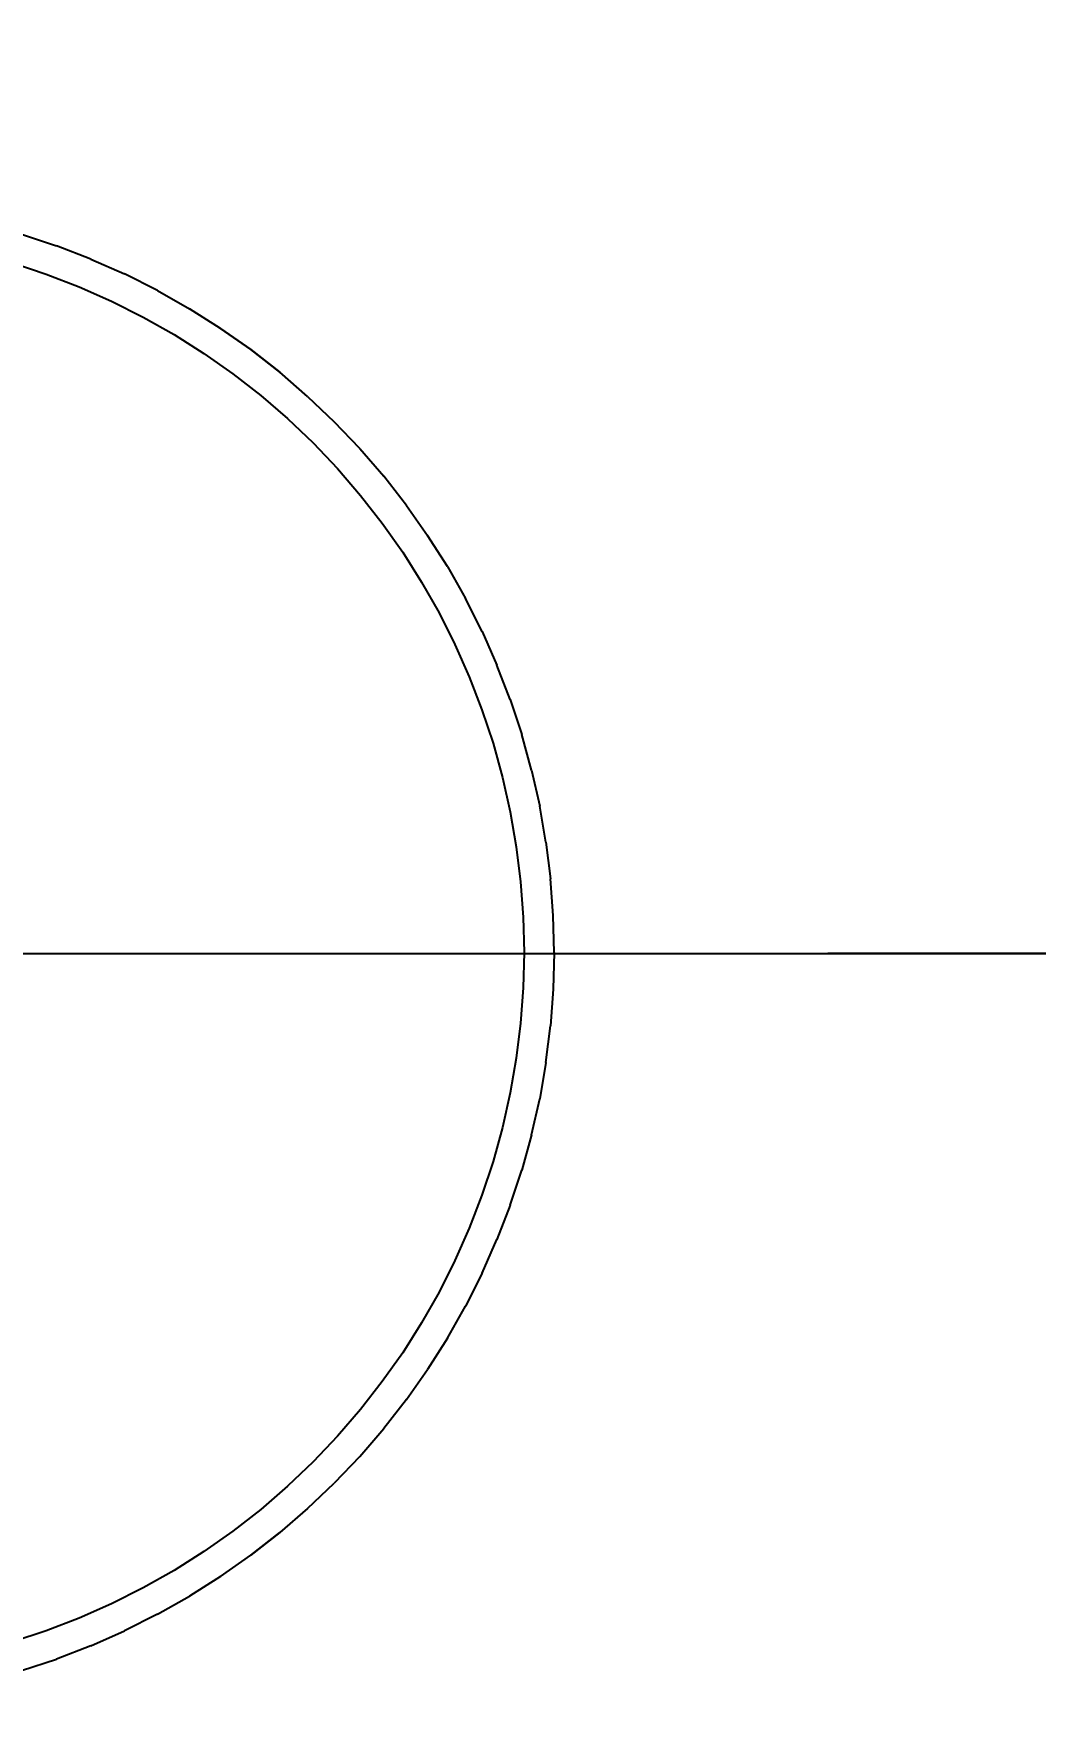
# Model space of a CAD drawing. Extents: x 11992 to 29481, y -6727 to 6811.
# Drawn here: x 12898 to 12964.7, y -169.1 to -56.2 of the extents above; entities that cross this region are included whole.
import ezdxf

# ---------------------------------------------------------------- set-up
doc = ezdxf.new("R2010")
doc.units = 0
doc.header["$MEASUREMENT"] = 0
doc.linetypes.add('DOTE', pattern=[2.4200000000000004, 2, -0.2, 0.02, -0.2])
doc.layers.get('0').update_dxf_attribs({"color": 8, "linetype": 'CONTINUOUS'})
for name, color, linetype in [('zoylight 2射灯', 1, 'CONTINUOUS'), ('zoylight 4标注', 9, 'CONTINUOUS'), ('zoylight 5回路', 4, 'CONTINUOUS')]:
    doc.layers.add(name, color=color, linetype=linetype)

# ---------------------------------------------------------------- blocks, each defined once
blk = doc.blocks.new('嵌入式射灯55')
at = {"layer": 'zoylight 2射灯'}
h = blk.add_hatch(color=256, dxfattribs=at)
h.dxf.hatch_style = 1
h.paths.add_polyline_path([(0, 0), (0, 27.5, 0.4142135623730951), (-27.5, 0)])
h.paths.add_polyline_path([(0, -27.5, 0.414213562373095), (27.5, 0), (0, 0)])
for p, q in [((0, -48.125), (0, 48.125)), ((48.125, 0), (-48.125, 0))]:
    blk.add_line(p, q, dxfattribs=at)
blk.add_circle((0, 0), 27.5, dxfattribs=at)

msp = doc.modelspace()

# ---------------------------------------------------------------- linework, layer by layer
for p, q in [((12897.14226268864, -69.55793635281475, -1746.427933335957), (12899.47209049628, -70.32779042474164, -1746.427933335957)), ((12897.14226268864, -69.55793635281475, -1731.427938288495), (12899.47209049628, -70.32779042474164, -1731.427938288495)), ((12901.76186395766, -71.21101260171713, -1746.427933335957), (12899.47209049628, -70.32779042474164, -1746.427933335957)), ((12901.76186395766, -71.21101260171713, -1731.427938288495), (12899.47209049628, -70.32779042474164, -1731.427938288495)), ((12899.47209049628, -70.32779042474164, -1746.427933335957), (12899.47209049628, -70.32779042474164, -1731.427938288495)), ((12896.56147466783, -71.47184268988303, -1748.427968438427), (12898.79831917164, -72.21088114124757, -1748.427968438427)), ((12896.56147466783, -71.47184268988303, -1731.406957440453), (12898.79831917164, -72.21088114124757, -1731.406957440453)), ((12898.79831917164, -72.21088114124757, -1748.427968438427), (12898.79831917164, -72.21088114124757, -1731.406957440453)), ((12898.79831917164, -72.21088114124757, -1748.427968438427), (12900.99653984156, -73.05875774183295, -1748.427968438427)), ((12898.79831917164, -72.21088114124757, -1731.406957440453), (12900.99653984156, -73.05875774183295, -1731.406957440453)), ((12901.76186395766, -71.21101260171713, -1746.427933335957), (12904.00538418585, -72.20551671987306, -1746.427933335957)), ((12901.76186395766, -71.21101260171713, -1731.427938288495), (12904.00538418585, -72.20551671987306, -1731.427938288495)), ((12901.76186395766, -71.21101260171713, -1746.427933335957), (12901.76186395766, -71.21101260171713, -1731.427938288495)), ((12906.1978828063, -73.3089185919319, -1746.427933335957), (12904.00538418585, -72.20551671987306, -1746.427933335957)), ((12906.1978828063, -73.3089185919319, -1731.427938288495), (12904.00538418585, -72.20551671987306, -1731.427938288495)), ((12904.00538418585, -72.20551671987306, -1746.427933335957), (12904.00538418585, -72.20551671987306, -1731.427938288495)), ((12900.99653984156, -73.05875774183295, -1748.427968438427), (12900.99653984156, -73.05875774183295, -1731.406957440453)), ((12900.99653984156, -73.05875774183295, -1748.427968438427), (12903.15041462811, -74.01350553713547, -1748.427968438427)), ((12900.99653984156, -73.05875774183295, -1731.406957440453), (12903.15041462811, -74.01350553713547, -1731.406957440453)), ((12906.1978828063, -73.3089185919319, -1746.427933335957), (12908.33316093209, -74.51853600720659, -1746.427933335957)), ((12906.1978828063, -73.3089185919319, -1731.427938288495), (12908.33316093209, -74.51853600720659, -1731.427938288495)), ((12906.1978828063, -73.3089185919319, -1746.427933335957), (12906.1978828063, -73.3089185919319, -1731.427938288495)), ((12903.15041462811, -74.01350553713547, -1748.427968438427), (12903.15041462811, -74.01350553713547, -1731.406957440453)), ((12903.15041462811, -74.01350553713547, -1748.427968438427), (12905.2546983193, -75.07274033987744, -1748.427968438427)), ((12903.15041462811, -74.01350553713547, -1731.406957440453), (12905.2546983193, -75.07274033987744, -1731.406957440453)), ((12910.40645018867, -75.83150794096383, -1746.427933335957), (12908.33316093209, -74.51853600720659, -1746.427933335957)), ((12910.40645018867, -75.83150794096383, -1731.427938288495), (12908.33316093209, -74.51853600720659, -1731.427938288495)), ((12908.33316093209, -74.51853600720659, -1746.427933335957), (12908.33316093209, -74.51853600720659, -1731.427938288495)), ((12905.2546983193, -75.07274033987744, -1748.427968438427), (12905.2546983193, -75.07274033987744, -1731.406957440453)), ((12905.2546983193, -75.07274033987744, -1748.427968438427), (12907.30462254055, -76.23401835809938, -1748.427968438427)), ((12905.2546983193, -75.07274033987744, -1731.406957440453), (12907.30462254055, -76.23401835809938, -1731.406957440453)), ((12907.30462254055, -76.23401835809938, -1748.427968438427), (12907.30462254055, -76.23401835809938, -1731.406957440453)), ((12907.30462254055, -76.23401835809938, -1748.427968438427), (12909.29541891732, -77.49441896238613, -1748.427968438427)), ((12907.30462254055, -76.23401835809938, -1731.406957440453), (12909.29541891732, -77.49441896238613, -1731.406957440453)), ((12910.40645018867, -75.83150794096383, -1746.427933335957), (12912.41298220147, -77.24461574037889, -1746.427933335957)), ((12912.41298220147, -77.24461574037889, -1731.427938288495), (12910.40645018867, -75.83150794096383, -1731.427938288495)), ((12910.40645018867, -75.83150794096383, -1746.427933335957), (12910.40645018867, -75.83150794096383, -1731.427938288495)), ((12909.29541891732, -77.49441896238613, -1748.427968438427), (12909.29541891732, -77.49441896238613, -1731.406957440453)), ((12909.29541891732, -77.49441896238613, -1748.427968438427), (12911.22136540014, -78.85102152332286, -1748.427968438427)), ((12909.29541891732, -77.49441896238613, -1731.406957440453), (12911.22136540014, -78.85102152332286, -1731.406957440453)), ((12912.41298220147, -77.24461574037889, -1746.427933335957), (12914.34751175849, -78.75446193858136, -1746.427933335957)), ((12914.34751175849, -78.75446193858136, -1731.427938288495), (12912.41298220147, -77.24461574037889, -1731.427938288495)), ((12912.41298220147, -77.24461574037889, -1746.427933335957), (12912.41298220147, -77.24461574037889, -1731.427938288495)), ((12911.22136540014, -78.85102152332286, -1748.427968438427), (12911.22136540014, -78.85102152332286, -1731.406957440453)), ((12911.22136540014, -78.85102152332286, -1748.427968438427), (12913.07864728937, -80.30048817872097, -1748.427968438427)), ((12911.22136540014, -78.85102152332286, -1731.406957440453), (12913.07864728937, -80.30048817872097, -1731.406957440453)), ((12916.20574732263, -80.3574106499729, -1746.427933335957), (12914.34751175849, -78.75446193858136, -1746.427933335957)), ((12916.20574732263, -80.3574106499729, -1731.427938288495), (12914.34751175849, -78.75446193858136, -1731.427938288495)), ((12914.34751175849, -78.75446193858136, -1746.427933335957), (12914.34751175849, -78.75446193858136, -1731.427938288495)), ((12913.07864728937, -80.30048817872097, -1748.427968438427), (12913.07864728937, -80.30048817872097, -1731.406957440453)), ((12913.07864728937, -80.30048817872097, -1748.427968438427), (12914.86249621044, -81.83930225234582, -1748.427968438427)), ((12913.07864728937, -80.30048817872097, -1731.406957440453), (12914.86249621044, -81.83930225234582, -1731.406957440453)), ((12916.20574732263, -80.3574106499729, -1746.427933335957), (12917.98339735678, -82.04964717490941, -1746.427933335957)), ((12916.20574732263, -80.3574106499729, -1731.427938288495), (12917.98339735678, -82.04964717490941, -1731.427938288495)), ((12916.20574732263, -80.3574106499729, -1746.427933335957), (12916.20574732263, -80.3574106499729, -1731.427938288495)), ((12914.86249621044, -81.83930225234582, -1748.427968438427), (12914.86249621044, -81.83930225234582, -1731.406957440453)), ((12914.86249621044, -81.83930225234582, -1748.427968438427), (12916.56909746373, -83.46382785859942, -1748.427968438427)), ((12914.86249621044, -81.83930225234582, -1731.406957440453), (12916.56909746373, -83.46382785859942, -1731.406957440453)), ((12919.67521664895, -83.8270587903371, -1746.427933335957), (12917.98339735678, -82.04964717490941, -1746.427933335957)), ((12919.67521664895, -83.8270587903371, -1731.427938288495), (12917.98339735678, -82.04964717490941, -1731.427938288495)), ((12917.98339735678, -82.04964717490941, -1746.427933335957), (12917.98339735678, -82.04964717490941, -1731.427938288495)), ((12916.56909746373, -83.46382785859942, -1748.427968438427), (12916.56909746373, -83.46382785859942, -1731.406957440453)), ((12916.56909746373, -83.46382785859942, -1748.427968438427), (12918.19368267466, -85.17013108847368, -1748.427968438427)), ((12916.56909746373, -83.46382785859942, -1731.406957440453), (12918.19368267466, -85.17013108847368, -1731.406957440453)), ((12919.67521664895, -83.8270587903371, -1746.427933335957), (12921.27834417438, -85.68529435447431, -1746.427933335957)), ((12919.67521664895, -83.8270587903371, -1731.427938288495), (12921.27834417438, -85.68529435447431, -1731.427938288495)), ((12919.67521664895, -83.8270587903371, -1746.427933335957), (12919.67521664895, -83.8270587903371, -1731.427938288495)), ((12918.19368267466, -85.17013108847368, -1748.427968438427), (12918.19368267466, -85.17013108847368, -1731.406957440453)), ((12918.19368267466, -85.17013108847368, -1748.427968438427), (12919.7324371436, -86.95409921891451, -1748.427968438427)), ((12918.19368267466, -85.17013108847368, -1731.406957440453), (12919.7324371436, -86.95409921891451, -1731.406957440453)), ((12922.78801155854, -87.62000272553962, -1746.427933335957), (12921.27834417438, -85.68529435447431, -1746.427933335957)), ((12922.78801155854, -87.62000272553962, -1731.427938288495), (12921.27834417438, -85.68529435447431, -1731.427938288495)), ((12921.27834417438, -85.68529435447431, -1746.427933335957), (12921.27834417438, -85.68529435447431, -1731.427938288495)), ((12919.7324371436, -86.95409921891451, -1748.427968438427), (12919.7324371436, -86.95409921891451, -1731.406957440453)), ((12919.7324371436, -86.95409921891451, -1748.427968438427), (12921.18154617091, -88.81144071282279, -1748.427968438427)), ((12919.7324371436, -86.95409921891451, -1731.406957440453), (12921.18154617091, -88.81144071282279, -1731.406957440453)), ((12922.78801155854, -87.62000272553962, -1746.427933335957), (12924.20135777668, -89.6264751336596, -1746.427933335957)), ((12922.78801155854, -87.62000272553962, -1731.427938288495), (12924.20135777668, -89.6264751336596, -1731.427938288495)), ((12922.78801155854, -87.62000272553962, -1746.427933335957), (12922.78801155854, -87.62000272553962, -1731.427938288495)), ((12921.18154617091, -88.81144071282279, -1748.427968438427), (12921.18154617091, -88.81144071282279, -1731.406957440453)), ((12921.18154617091, -88.81144071282279, -1748.427968438427), (12922.53814873185, -90.7376256143707, -1748.427968438427)), ((12921.18154617091, -88.81144071282279, -1731.406957440453), (12922.53814873185, -90.7376256143707, -1731.406957440453)), ((12925.51409129171, -91.6998239949155, -1746.427933335957), (12924.20135777668, -89.6264751336596, -1746.427933335957)), ((12925.51409129171, -91.6998239949155, -1731.427938288495), (12924.20135777668, -89.6264751336596, -1731.427938288495)), ((12924.20135777668, -89.6264751336596, -1746.427933335957), (12924.20135777668, -89.6264751336596, -1731.427938288495)), ((12922.53814873185, -90.7376256143707, -1748.427968438427), (12922.53814873185, -90.7376256143707, -1731.406957440453)), ((12922.53814873185, -90.7376256143707, -1748.427968438427), (12923.79890696423, -92.72806436304916, -1748.427968438427)), ((12922.53814873185, -90.7376256143707, -1731.406957440453), (12923.79890696423, -92.72806436304916, -1731.406957440453)), ((12925.51409129171, -91.6998239949155, -1746.427933335957), (12926.72382791635, -93.83516172538828, -1746.427933335957)), ((12925.51409129171, -91.6998239949155, -1731.427938288495), (12926.72382791635, -93.83516172538828, -1731.427938288495)), ((12925.51409129171, -91.6998239949155, -1746.427933335957), (12925.51409129171, -91.6998239949155, -1731.427938288495)), ((12923.79890696423, -92.72806436304916, -1748.427968438427), (12923.79890696423, -92.72806436304916, -1731.406957440453)), ((12923.79890696423, -92.72806436304916, -1748.427968438427), (12924.9600061684, -94.77792897962092, -1748.427968438427)), ((12923.79890696423, -92.72806436304916, -1731.406957440453), (12924.9600061684, -94.77792897962092, -1731.406957440453)), ((12924.9600061684, -94.77792897962092, -1748.427968438427), (12924.9600061684, -94.77792897962092, -1731.406957440453)), ((12924.9600061684, -94.77792897962092, -1748.427968438427), (12926.01953899456, -96.88233188016716, -1748.427968438427)), ((12924.9600061684, -94.77792897962092, -1731.406957440453), (12926.01953899456, -96.88233188016716, -1731.406957440453)), ((12927.82722978841, -96.02724311306713, -1746.427933335957), (12926.72382791635, -93.83516172538828, -1746.427933335957)), ((12927.82722978841, -96.02724311306713, -1731.427938288495), (12926.72382791635, -93.83516172538828, -1731.427938288495)), ((12926.72382791635, -93.83516172538828, -1746.427933335957), (12926.72382791635, -93.83516172538828, -1731.427938288495)), ((12926.01953899456, -96.88233188016716, -1748.427968438427), (12926.01953899456, -96.88233188016716, -1731.406957440453)), ((12926.01953899456, -96.88233188016716, -1748.427968438427), (12926.97416758049, -99.03620666672293, -1748.427968438427)), ((12926.01953899456, -96.88233188016716, -1731.406957440453), (12926.97416758049, -99.03620666672293, -1731.406957440453)), ((12927.82722978841, -96.02724311306713, -1746.427933335957), (12928.82191272061, -98.2708229459414, -1746.427933335957)), ((12927.82722978841, -96.02724311306713, -1731.427938288495), (12928.82191272061, -98.2708229459414, -1731.427938288495)), ((12927.82722978841, -96.02724311306713, -1746.427933335957), (12927.82722978841, -96.02724311306713, -1731.427938288495)), ((12926.97416758049, -99.03620666672293, -1748.427968438427), (12926.97416758049, -99.03620666672293, -1731.406957440453)), ((12926.97416758049, -99.03620666672293, -1748.427968438427), (12927.8219845764, -101.2342485225957, -1748.427968438427)), ((12926.97416758049, -99.03620666672293, -1731.406957440453), (12927.8219845764, -101.2342485225957, -1731.406957440453)), ((12929.70501568822, -100.5604771979547, -1746.427933335957), (12928.82191272061, -98.2708229459414, -1746.427933335957)), ((12929.70501568822, -100.5604771979547, -1731.427938288495), (12928.82191272061, -98.2708229459414, -1731.427938288495)), ((12928.82191272061, -98.2708229459414, -1746.427933335957), (12928.82191272061, -98.2708229459414, -1731.427938288495)), ((12927.8219845764, -101.2342485225957, -1748.427968438427), (12927.8219845764, -101.2342485225957, -1731.406957440453)), ((12927.8219845764, -101.2342485225957, -1748.427968438427), (12928.56108263244, -103.4713314451387, -1748.427968438427)), ((12927.8219845764, -101.2342485225957, -1731.406957440453), (12928.56108263244, -103.4713314451387, -1731.406957440453)), ((12929.70501568822, -100.5604771979547, -1746.427933335957), (12930.47463134142, -102.8907818430506, -1746.427933335957)), ((12929.70501568822, -100.5604771979547, -1731.427938288495), (12930.47463134142, -102.8907818430506, -1731.427938288495)), ((12929.70501568822, -100.5604771979547, -1746.427933335957), (12929.70501568822, -100.5604771979547, -1731.427938288495)), ((12928.56108263244, -103.4713314451387, -1748.427968438427), (12928.56108263244, -103.4713314451387, -1731.406957440453)), ((12928.56108263244, -103.4713314451387, -1748.427968438427), (12929.18955439881, -105.7419121989315, -1748.427968438427)), ((12928.56108263244, -103.4713314451387, -1731.406957440453), (12929.18955439881, -105.7419121989315, -1731.406957440453)), ((12931.12932916784, -105.255955227081, -1746.427933335957), (12930.47463134142, -102.8907818430506, -1746.427933335957)), ((12931.12932916784, -105.255955227081, -1731.427938288495), (12930.47463134142, -102.8907818430506, -1731.427938288495)), ((12930.47463134142, -102.8907818430506, -1746.427933335957), (12930.47463134142, -102.8907818430506, -1731.427938288495)), ((12929.18955439881, -105.7419121989315, -1748.427968438427), (12929.18955439881, -105.7419121989315, -1731.406957440453)), ((12929.18955439881, -105.7419121989315, -1748.427968438427), (12929.70549252568, -108.0406859672815, -1748.427968438427)), ((12929.18955439881, -105.7419121989315, -1731.406957440453), (12929.70549252568, -108.0406859672815, -1731.406957440453)), ((12931.12932916784, -105.255955227081, -1746.427933335957), (12931.66720181766, -107.6504541146254, -1746.427933335957)), ((12931.12932916784, -105.255955227081, -1731.427938288495), (12931.66720181766, -107.6504541146254, -1731.427938288495)), ((12931.12932916784, -105.255955227081, -1746.427933335957), (12931.12932916784, -105.255955227081, -1731.427938288495)), ((12929.70549252568, -108.0406859672815, -1748.427968438427), (12929.70549252568, -108.0406859672815, -1731.406957440453)), ((12929.70549252568, -108.0406859672815, -1748.427968438427), (12930.10842017558, -110.3619307007226, -1748.427968438427)), ((12929.70549252568, -108.0406859672815, -1731.406957440453), (12930.10842017558, -110.3619307007226, -1731.406957440453)), ((12932.08681877851, -110.0684968515358, -1746.427933335957), (12931.66720181766, -107.6504541146254, -1746.427933335957)), ((12932.08681877851, -110.0684968515358, -1731.427938288495), (12931.66720181766, -107.6504541146254, -1731.427938288495)), ((12931.66720181766, -107.6504541146254, -1746.427933335957), (12931.66720181766, -107.6504541146254, -1731.427938288495)), ((12930.10842017558, -110.3619307007226, -1748.427968438427), (12930.10842017558, -110.3619307007226, -1731.406957440453)), ((12930.10842017558, -110.3619307007226, -1748.427968438427), (12930.39690683617, -112.7001627685164, -1748.427968438427)), ((12930.10842017558, -110.3619307007226, -1731.406957440453), (12930.39690683617, -112.7001627685164, -1731.406957440453)), ((12932.08681877851, -110.0684968515358, -1746.427933335957), (12932.38722637549, -112.5041229696184, -1746.427933335957)), ((12932.08681877851, -110.0684968515358, -1731.427938288495), (12932.38722637549, -112.5041229696184, -1731.427938288495)), ((12932.08681877851, -110.0684968515358, -1746.427933335957), (12932.08681877851, -110.0684968515358, -1731.427938288495)), ((12930.39690683617, -112.7001627685164, -1748.427968438427), (12930.39690683617, -112.7001627685164, -1731.406957440453)), ((12930.39690683617, -112.7001627685164, -1748.427968438427), (12930.56999883253, -115.0497197258787, -1748.427968438427)), ((12930.39690683617, -112.7001627685164, -1731.406957440453), (12930.56999883253, -115.0497197258787, -1731.406957440453)), ((12932.56747093367, -114.9516104194067, -1746.427933335957), (12932.38722637549, -112.5041229696184, -1746.427933335957)), ((12932.56747093367, -114.9516104194067, -1731.427938288495), (12932.38722637549, -112.5041229696184, -1731.427938288495)), ((12932.38722637549, -112.5041229696184, -1746.427933335957), (12932.38722637549, -112.5041229696184, -1731.427938288495)), ((12930.56999883253, -115.0497197258787, -1748.427968438427), (12930.56999883253, -115.0497197258787, -1731.406957440453)), ((12930.56999883253, -115.0497197258787, -1748.427968438427), (12930.62769616464, -117.4049987327071, -1748.427968438427)), ((12930.56999883253, -115.0497197258787, -1731.406957440453), (12930.62769616464, -117.4049987327071, -1731.406957440453)), ((12932.62802929052, -117.4049987327071, -1746.427933335957), (12932.56747093367, -114.9516104194067, -1746.427933335957)), ((12932.62802929052, -117.4049987327071, -1731.427938288495), (12932.56747093367, -114.9516104194067, -1731.427938288495)), ((12932.56747093367, -114.9516104194067, -1746.427933335957), (12932.56747093367, -114.9516104194067, -1731.427938288495)), ((12930.62769616464, -117.4049987327071, -1748.427968438427), (12930.56999883253, -119.7602777395355, -1748.427968438427)), ((12930.62769616464, -117.4049987327071, -1731.406957440453), (12930.56999883253, -119.7602777395355, -1731.406957440453)), ((12930.62769616464, -117.4049987327071, -1748.427968438427), (12930.62769616464, -117.4049987327071, -1731.406957440453)), ((12932.62802929052, -117.4049987327071, -1746.427933335957), (12932.56747093367, -119.8583870460075, -1746.427933335957)), ((12932.62802929052, -117.4049987327071, -1731.427938288495), (12932.56747093367, -119.8583870460075, -1731.427938288495)), ((12932.62802929052, -117.4049987327071, -1746.427933335957), (12932.62802929052, -117.4049987327071, -1731.427938288495)), ((12930.56999883253, -119.7602777395355, -1748.427968438427), (12930.39690683617, -122.1098346968977, -1748.427968438427)), ((12930.56999883253, -119.7602777395355, -1731.406957440453), (12930.39690683617, -122.1098346968977, -1731.406957440453)), ((12930.56999883253, -119.7602777395355, -1748.427968438427), (12930.56999883253, -119.7602777395355, -1731.406957440453)), ((12932.56747093367, -119.8583870460075, -1746.427933335957), (12932.38722637549, -122.3058744957959, -1746.427933335957)), ((12932.56747093367, -119.8583870460075, -1731.427938288495), (12932.38722637549, -122.3058744957959, -1731.427938288495)), ((12932.56747093367, -119.8583870460075, -1746.427933335957), (12932.56747093367, -119.8583870460075, -1731.427938288495)), ((12930.39690683617, -122.1098346968977, -1748.427968438427), (12930.10842017558, -124.4480667646916, -1748.427968438427)), ((12930.39690683617, -122.1098346968977, -1731.406957440453), (12930.10842017558, -124.4480667646916, -1731.406957440453)), ((12930.39690683617, -122.1098346968977, -1748.427968438427), (12930.39690683617, -122.1098346968977, -1731.406957440453)), ((12932.08681877851, -124.7415006138783, -1746.427933335957), (12932.38722637549, -122.3058744957959, -1746.427933335957)), ((12932.08681877851, -124.7415006138783, -1731.427938288495), (12932.38722637549, -122.3058744957959, -1731.427938288495)), ((12932.38722637549, -122.3058744957959, -1746.427933335957), (12932.38722637549, -122.3058744957959, -1731.427938288495)), ((12930.10842017558, -124.4480667646916, -1748.427968438427), (12929.70549252568, -126.7693114981328, -1748.427968438427)), ((12930.10842017558, -124.4480667646916, -1731.406957440453), (12929.70549252568, -126.7693114981328, -1731.406957440453)), ((12930.10842017558, -124.4480667646916, -1748.427968438427), (12930.10842017558, -124.4480667646916, -1731.406957440453)), ((12932.08681877851, -124.7415006138783, -1746.427933335957), (12931.66720181766, -127.1595433507888, -1746.427933335957)), ((12932.08681877851, -124.7415006138783, -1731.427938288495), (12931.66720181766, -127.1595433507888, -1731.427938288495)), ((12932.08681877851, -124.7415006138783, -1746.427933335957), (12932.08681877851, -124.7415006138783, -1731.427938288495)), ((12929.70549252568, -126.7693114981328, -1748.427968438427), (12929.18955439881, -129.0680852664827, -1748.427968438427)), ((12929.70549252568, -126.7693114981328, -1731.406957440453), (12929.18955439881, -129.0680852664827, -1731.406957440453)), ((12929.70549252568, -126.7693114981328, -1748.427968438427), (12929.70549252568, -126.7693114981328, -1731.406957440453)), ((12931.12932916784, -129.5540422383333, -1746.427933335957), (12931.66720181766, -127.1595433507888, -1746.427933335957)), ((12931.12932916784, -129.5540422383333, -1731.427938288495), (12931.66720181766, -127.1595433507888, -1731.427938288495)), ((12931.66720181766, -127.1595433507888, -1746.427933335957), (12931.66720181766, -127.1595433507888, -1731.427938288495)), ((12929.18955439881, -129.0680852664827, -1748.427968438427), (12928.56108263244, -131.3386660202756, -1748.427968438427)), ((12929.18955439881, -129.0680852664827, -1731.406957440453), (12928.56108263244, -131.3386660202756, -1731.406957440453)), ((12929.18955439881, -129.0680852664827, -1748.427968438427), (12929.18955439881, -129.0680852664827, -1731.406957440453)), ((12931.12932916784, -129.5540422383333, -1746.427933335957), (12930.47463134142, -131.9192156223636, -1746.427933335957)), ((12931.12932916784, -129.5540422383333, -1731.427938288495), (12930.47463134142, -131.9192156223636, -1731.427938288495)), ((12931.12932916784, -129.5540422383333, -1746.427933335957), (12931.12932916784, -129.5540422383333, -1731.427938288495)), ((12928.56108263244, -131.3386660202756, -1748.427968438427), (12927.8219845764, -133.5757489428184, -1748.427968438427)), ((12928.56108263244, -131.3386660202756, -1731.406957440453), (12927.8219845764, -133.5757489428184, -1731.406957440453)), ((12928.56108263244, -131.3386660202756, -1748.427968438427), (12928.56108263244, -131.3386660202756, -1731.406957440453)), ((12929.70501568822, -134.2495202674595, -1749.427956187321), (12930.47463134142, -131.9192156223636, -1746.427933335957)), ((12929.70501568822, -134.2495202674595, -1731.427938288495), (12930.47463134142, -131.9192156223636, -1731.427938288495)), ((12930.47463134142, -131.9192156223636, -1746.427933335957), (12930.47463134142, -131.9192156223636, -1731.427938288495)), ((12927.8219845764, -133.5757489428184, -1748.427968438427), (12926.97416758049, -135.7737907986912, -1748.427968438427)), ((12927.8219845764, -133.5757489428184, -1731.406957440453), (12926.97416758049, -135.7737907986912, -1731.406957440453)), ((12927.8219845764, -133.5757489428184, -1748.427968438427), (12927.8219845764, -133.5757489428184, -1731.406957440453)), ((12929.70501568822, -134.2495202674595, -1749.427956187321), (12928.82191272061, -136.5391745194727, -1746.427933335957)), ((12929.70501568822, -134.2495202674595, -1731.427938288495), (12928.82191272061, -136.5391745194727, -1731.427938288495)), ((12929.70501568822, -134.2495202674595, -1749.427956187321), (12929.70501568822, -134.2495202674595, -1731.427938288495)), ((12926.97416758049, -135.7737907986912, -1748.427968438427), (12926.01953899456, -137.927665585247, -1748.427968438427)), ((12926.97416758049, -135.7737907986912, -1731.406957440453), (12926.01953899456, -137.927665585247, -1731.406957440453)), ((12926.97416758049, -135.7737907986912, -1748.427968438427), (12926.97416758049, -135.7737907986912, -1731.406957440453)), ((12927.82722978841, -138.7827543523471, -1746.427933335957), (12928.82191272061, -136.5391745194727, -1746.427933335957)), ((12927.82722978841, -138.7827543523471, -1731.427938288495), (12928.82191272061, -136.5391745194727, -1731.427938288495)), ((12928.82191272061, -136.5391745194727, -1746.427933335957), (12928.82191272061, -136.5391745194727, -1731.427938288495)), ((12926.01953899456, -137.927665585247, -1748.427968438427), (12924.9600061684, -140.0320684857933, -1748.427968438427)), ((12926.01953899456, -137.927665585247, -1731.406957440453), (12924.9600061684, -140.0320684857933, -1731.406957440453)), ((12926.01953899456, -137.927665585247, -1748.427968438427), (12926.01953899456, -137.927665585247, -1731.406957440453)), ((12927.82722978841, -138.7827543523471, -1746.427933335957), (12926.72382791635, -140.9748357400259, -1746.427933335957)), ((12927.82722978841, -138.7827543523471, -1731.427938288495), (12926.72382791635, -140.9748357400259, -1731.427938288495)), ((12927.82722978841, -138.7827543523471, -1746.427933335957), (12927.82722978841, -138.7827543523471, -1731.427938288495)), ((12924.9600061684, -140.0320684857933, -1748.427968438427), (12923.79890696423, -142.081933102365, -1748.427968438427)), ((12924.9600061684, -140.0320684857933, -1731.406957440453), (12923.79890696423, -142.081933102365, -1731.406957440453)), ((12924.9600061684, -140.0320684857933, -1748.427968438427), (12924.9600061684, -140.0320684857933, -1731.406957440453)), ((12925.51409129171, -143.1101734704986, -1746.427933335957), (12926.72382791635, -140.9748357400259, -1746.427933335957)), ((12925.51409129171, -143.1101734704986, -1731.427938288495), (12926.72382791635, -140.9748357400259, -1731.427938288495)), ((12926.72382791635, -140.9748357400259, -1746.427933335957), (12926.72382791635, -140.9748357400259, -1731.427938288495)), ((12923.79890696423, -142.081933102365, -1748.427968438427), (12922.53814873185, -144.0723718510436, -1748.427968438427)), ((12923.79890696423, -142.081933102365, -1731.406957440453), (12922.53814873185, -144.0723718510436, -1731.406957440453)), ((12923.79890696423, -142.081933102365, -1748.427968438427), (12923.79890696423, -142.081933102365, -1731.406957440453)), ((12925.51409129171, -143.1101734704986, -1746.427933335957), (12924.20135777668, -145.1835223317546, -1746.427933335957)), ((12925.51409129171, -143.1101734704986, -1731.427938288495), (12924.20135777668, -145.1835223317546, -1731.427938288495)), ((12925.51409129171, -143.1101734704986, -1746.427933335957), (12925.51409129171, -143.1101734704986, -1731.427938288495)), ((12922.53814873185, -144.0723718510436, -1748.427968438427), (12921.18154617091, -145.9985567525915, -1748.427968438427)), ((12922.53814873185, -144.0723718510436, -1731.406957440453), (12921.18154617091, -145.9985567525915, -1731.406957440453)), ((12922.53814873185, -144.0723718510436, -1748.427968438427), (12922.53814873185, -144.0723718510436, -1731.406957440453)), ((12922.78801155854, -147.1899947398747, -1746.427933335957), (12924.20135777668, -145.1835223317546, -1746.427933335957)), ((12922.78801155854, -147.1899947398747, -1731.427938288495), (12924.20135777668, -145.1835223317546, -1731.427938288495)), ((12924.20135777668, -145.1835223317546, -1746.427933335957), (12924.20135777668, -145.1835223317546, -1731.427938288495)), ((12921.18154617091, -145.9985567525915, -1748.427968438427), (12919.7324371436, -147.8558982464997, -1748.427968438427)), ((12921.18154617091, -145.9985567525915, -1731.406957440453), (12919.7324371436, -147.8558982464997, -1731.406957440453)), ((12921.18154617091, -145.9985567525915, -1748.427968438427), (12921.18154617091, -145.9985567525915, -1731.406957440453)), ((12919.7324371436, -147.8558982464997, -1748.427968438427), (12918.19368267466, -149.6398663769406, -1748.427968438427)), ((12919.7324371436, -147.8558982464997, -1731.406957440453), (12918.19368267466, -149.6398663769406, -1731.406957440453)), ((12919.7324371436, -147.8558982464997, -1748.427968438427), (12919.7324371436, -147.8558982464997, -1731.406957440453)), ((12922.78801155854, -147.1899947398747, -1746.427933335957), (12921.27834417438, -149.1246435062578, -1746.427933335957)), ((12922.78801155854, -147.1899947398747, -1731.427938288495), (12921.27834417438, -149.1246435062578, -1731.427938288495)), ((12922.78801155854, -147.1899947398747, -1746.427933335957), (12922.78801155854, -147.1899947398747, -1731.427938288495)), ((12918.19368267466, -149.6398663769406, -1748.427968438427), (12916.56909746373, -151.3461100021327, -1748.427968438427)), ((12918.19368267466, -149.6398663769406, -1731.406957440453), (12916.56909746373, -151.3461100021327, -1731.406957440453)), ((12918.19368267466, -149.6398663769406, -1748.427968438427), (12918.19368267466, -149.6398663769406, -1731.406957440453)), ((12919.67521664895, -150.9829386750771, -1746.427933335957), (12921.27834417438, -149.1246435062578, -1746.427933335957)), ((12919.67521664895, -150.9829386750771, -1731.427938288495), (12921.27834417438, -149.1246435062578, -1731.427938288495)), ((12921.27834417438, -149.1246435062578, -1746.427933335957), (12921.27834417438, -149.1246435062578, -1731.427938288495)), ((12919.67521664895, -150.9829386750771, -1746.427933335957), (12917.98339735678, -152.7603502905047, -1746.427933335957)), ((12919.67521664895, -150.9829386750771, -1731.427938288495), (12917.98339735678, -152.7603502905047, -1731.427938288495)), ((12919.67521664895, -150.9829386750771, -1746.427933335957), (12919.67521664895, -150.9829386750771, -1731.427938288495)), ((12916.56909746373, -151.3461100021327, -1748.427968438427), (12914.86249621044, -152.9706356083864, -1748.427968438427)), ((12916.56909746373, -151.3461100021327, -1731.406957440453), (12914.86249621044, -152.9706356083864, -1731.406957440453)), ((12916.56909746373, -151.3461100021327, -1748.427968438427), (12916.56909746373, -151.3461100021327, -1731.406957440453)), ((12914.86249621044, -152.9706356083864, -1748.427968438427), (12913.07864728937, -154.5095092866932, -1748.427968438427)), ((12914.86249621044, -152.9706356083864, -1731.406957440453), (12913.07864728937, -154.5095092866932, -1731.406957440453)), ((12914.86249621044, -152.9706356083864, -1748.427968438427), (12914.86249621044, -152.9706356083864, -1731.406957440453)), ((12916.20574732263, -154.4525868154412, -1746.427933335957), (12917.98339735678, -152.7603502905047, -1746.427933335957)), ((12916.20574732263, -154.4525868154412, -1731.427938288495), (12917.98339735678, -152.7603502905047, -1731.427938288495)), ((12917.98339735678, -152.7603502905047, -1746.427933335957), (12917.98339735678, -152.7603502905047, -1731.427938288495)), ((12913.07864728937, -154.5095092866932, -1748.427968438427), (12911.22136540014, -155.9589759420912, -1748.427968438427)), ((12913.07864728937, -154.5095092866932, -1731.406957440453), (12911.22136540014, -155.9589759420912, -1731.406957440453)), ((12913.07864728937, -154.5095092866932, -1748.427968438427), (12913.07864728937, -154.5095092866932, -1731.406957440453)), ((12916.20574732263, -154.4525868154412, -1746.427933335957), (12914.34751175849, -156.0555355268327, -1746.427933335957)), ((12916.20574732263, -154.4525868154412, -1731.427938288495), (12914.34751175849, -156.0555355268327, -1731.427938288495)), ((12916.20574732263, -154.4525868154412, -1746.427933335957), (12916.20574732263, -154.4525868154412, -1731.427938288495)), ((12911.22136540014, -155.9589759420912, -1748.427968438427), (12909.29541891732, -157.315578503028, -1748.427968438427)), ((12911.22136540014, -155.9589759420912, -1731.406957440453), (12909.29541891732, -157.315578503028, -1731.406957440453)), ((12911.22136540014, -155.9589759420912, -1748.427968438427), (12911.22136540014, -155.9589759420912, -1731.406957440453)), ((12914.34751175849, -156.0555355268327, -1746.427933335957), (12912.41298220147, -157.5653817250351, -1746.427933335957)), ((12912.41298220147, -157.5653817250351, -1731.427938288495), (12914.34751175849, -156.0555355268327, -1731.427938288495)), ((12914.34751175849, -156.0555355268327, -1746.427933335957), (12914.34751175849, -156.0555355268327, -1731.427938288495)), ((12909.29541891732, -157.315578503028, -1748.427968438427), (12907.30462254055, -158.5759791073148, -1748.427968438427)), ((12909.29541891732, -157.315578503028, -1731.406957440453), (12907.30462254055, -158.5759791073148, -1731.406957440453)), ((12909.29541891732, -157.315578503028, -1748.427968438427), (12909.29541891732, -157.315578503028, -1731.406957440453)), ((12910.40645018867, -158.9784299197685, -1746.427933335957), (12912.41298220147, -157.5653817250351, -1746.427933335957)), ((12910.40645018867, -158.9784299197685, -1731.427938288495), (12912.41298220147, -157.5653817250351, -1731.427938288495)), ((12912.41298220147, -157.5653817250351, -1746.427933335957), (12912.41298220147, -157.5653817250351, -1731.427938288495)), ((12907.30462254055, -158.5759791073148, -1748.427968438427), (12905.2546983193, -159.7371975208547, -1748.427968438427)), ((12907.30462254055, -158.5759791073148, -1731.406957440453), (12905.2546983193, -159.7371975208547, -1731.406957440453)), ((12907.30462254055, -158.5759791073148, -1748.427968438427), (12907.30462254055, -158.5759791073148, -1731.406957440453)), ((12910.40645018867, -158.9784299197685, -1746.427933335957), (12908.33316093209, -160.2914018535256, -1746.427933335957)), ((12910.40645018867, -158.9784299197685, -1731.427938288495), (12908.33316093209, -160.2914018535256, -1731.427938288495)), ((12910.40645018867, -158.9784299197685, -1746.427933335957), (12910.40645018867, -158.9784299197685, -1731.427938288495)), ((12905.2546983193, -159.7371975208547, -1748.427968438427), (12903.15041462811, -160.7964919282787, -1748.427968438427)), ((12905.2546983193, -159.7371975208547, -1731.406957440453), (12903.15041462811, -160.7964919282787, -1731.406957440453)), ((12905.2546983193, -159.7371975208547, -1748.427968438427), (12905.2546983193, -159.7371975208547, -1731.406957440453)), ((12906.1978828063, -161.5010192688002, -1746.427933335957), (12908.33316093209, -160.2914018535256, -1746.427933335957)), ((12906.1978828063, -161.5010192688002, -1731.427938288495), (12908.33316093209, -160.2914018535256, -1731.427938288495)), ((12908.33316093209, -160.2914018535256, -1746.427933335957), (12908.33316093209, -160.2914018535256, -1731.427938288495)), ((12903.15041462811, -160.7964919282787, -1748.427968438427), (12900.99653984156, -161.7511801188992, -1748.427968438427)), ((12903.15041462811, -160.7964919282787, -1731.406957440453), (12900.99653984156, -161.7511801188992, -1731.406957440453)), ((12903.15041462811, -160.7964919282787, -1748.427968438427), (12903.15041462811, -160.7964919282787, -1731.406957440453)), ((12898.79831917164, -162.5991163241667, -1748.427968438427), (12896.56147466783, -163.3380951708492, -1748.427968438427)), ((12898.79831917164, -162.5991163241667, -1731.406957440453), (12896.56147466783, -163.3380951708492, -1731.406957440453)), ((12900.99653984156, -161.7511801188992, -1748.427968438427), (12898.79831917164, -162.5991163241667, -1748.427968438427)), ((12900.99653984156, -161.7511801188992, -1731.406957440453), (12898.79831917164, -162.5991163241667, -1731.406957440453)), ((12898.79831917164, -162.5991163241667, -1748.427968438427), (12898.79831917164, -162.5991163241667, -1731.406957440453)), ((12900.99653984156, -161.7511801188992, -1748.427968438427), (12900.99653984156, -161.7511801188992, -1731.406957440453)), ((12901.76186395766, -163.598984863697, -1746.427933335957), (12904.00538418585, -162.6044211408592, -1746.427933335957)), ((12901.76186395766, -163.598984863697, -1731.427938288495), (12904.00538418585, -162.6044211408592, -1731.427938288495)), ((12906.1978828063, -161.5010192688002, -1746.427933335957), (12904.00538418585, -162.6044211408592, -1746.427933335957)), ((12906.1978828063, -161.5010192688002, -1731.427938288495), (12904.00538418585, -162.6044211408592, -1731.427938288495)), ((12904.00538418585, -162.6044211408592, -1746.427933335957), (12904.00538418585, -162.6044211408592, -1731.427938288495)), ((12906.1978828063, -161.5010192688002, -1746.427933335957), (12906.1978828063, -161.5010192688002, -1731.427938288495)), ((12901.76186395766, -163.598984863697, -1746.427933335957), (12899.47209049628, -164.4822070406726, -1746.427933335957)), ((12901.76186395766, -163.598984863697, -1731.427938288495), (12899.47209049628, -164.4822070406726, -1731.427938288495)), ((12901.76186395766, -163.598984863697, -1746.427933335957), (12901.76186395766, -163.598984863697, -1731.427938288495)), ((12897.14226268864, -165.2520015079174, -1746.427933335957), (12899.47209049628, -164.4822070406726, -1746.427933335957)), ((12897.14226268864, -165.2520015079174, -1731.427938288495), (12899.47209049628, -164.4822070406726, -1731.427938288495)), ((12899.47209049628, -164.4822070406726, -1746.427933335957), (12899.47209049628, -164.4822070406726, -1731.427938288495))]:
    msp.add_line(p, q)
at = {"layer": 'zoylight 4标注', "color": 9, "linetype": 'DOTE', "ltscale": 100}
msp.add_line((12803.23005328158, -117.4709551720808), (15748.53972411493, -117.4709551720808), dxfattribs=at)
at = {"layer": 'zoylight 5回路', "linetype": 'Continuous'}
msp.add_arc((13243.12280662059, 243.6629504021449), 726.9071167524457, 173.6766500025844, 273.0529443203175, dxfattribs=at)

# ---------------------------------------------------------------- block references
at = {"layer": 'zoylight 2射灯'}
msp.add_blockref('嵌入式射灯55', (12998.99671011246, -117.4709551720807), dxfattribs=at)

doc.saveas('drawing.dxf')
